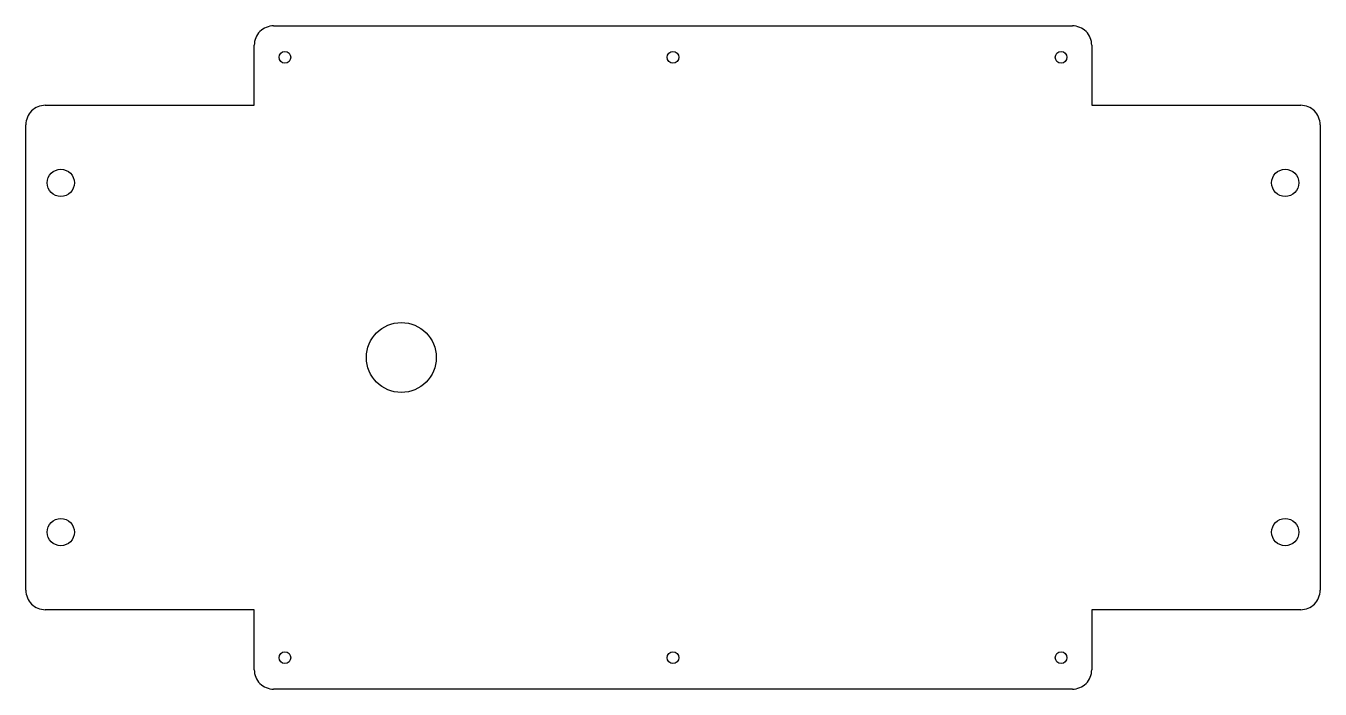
# Model space of a CAD drawing. Header units: metres. Extents: x -64 to 270, y -171 to 0.
import ezdxf

# ---------------------------------------------------------------- set-up
doc = ezdxf.new("R2010")
doc.units = ezdxf.units.M

msp = doc.modelspace()

# ---------------------------------------------------------------- linework, layer by layer
for p, q in [((0, 0), (205.8, 0)), ((0, 0), (0, 0)), ((-5, -20.47), (-5, -5)), ((210.8, -5), (210.8, -20.47)), ((-58.84, -20.47), (-5, -20.47)), ((210.8, -20.47), (264.64, -20.47)), ((-63.84, -145.47), (-63.84, -25.47)), ((269.64, -25.47), (269.64, -145.47)), ((-5, -150.47), (-58.84, -150.47)), ((-5, -165.94), (-5, -150.47)), ((264.64, -150.47), (210.8, -150.47)), ((210.8, -150.47), (210.8, -165.94)), ((205.8, -170.94), (0, -170.94))]:
    msp.add_line(p, q)
for centre, radius in [((2.9, -8.1), 1.5), ((102.9, -8.1), 1.5), ((202.9, -8.1), 1.5), ((-54.84, -40.47), 3.5), ((260.64, -40.47), 3.5), ((32.9, -85.47), 9), ((-54.84, -130.47), 3.5), ((260.64, -130.47), 3.5), ((2.9, -162.84), 1.5), ((102.9, -162.84), 1.5), ((202.9, -162.84), 1.5)]:
    msp.add_circle(centre, radius)
for centre, start, end in [((0, -5), 90, 135), ((205.8, -5), 405, 450), ((0, -5), 135, 180), ((205.8, -5), 360, 405), ((-58.84, -25.47), 135, 180), ((-58.84, -25.47), 90, 135), ((264.64, -25.47), 405, 450), ((264.64, -25.47), 360, 405), ((-58.84, -145.47), 180, 225), ((264.64, -145.47), 315, 360), ((-58.84, -145.47), 225, 270), ((264.64, -145.47), 270, 315), ((0, -165.94), 180, 225), ((205.8, -165.94), 315, 360), ((0, -165.94), 225, 270), ((205.8, -165.94), 270, 315)]:
    msp.add_arc(centre, 5, start, end)

doc.saveas('drawing.dxf')
